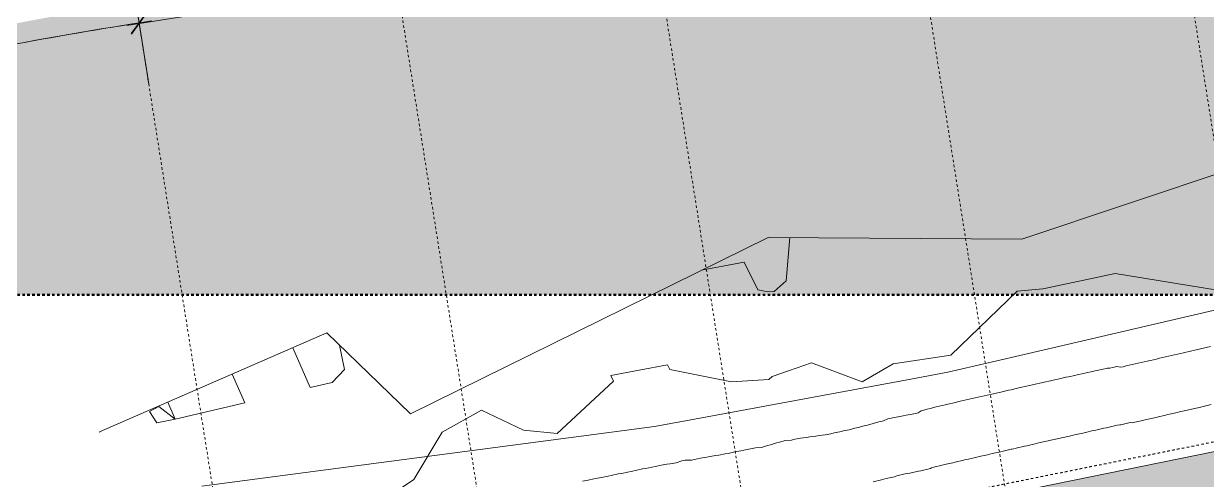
# Model space of a CAD drawing. Header units: metres. Extents: x -2515 to -2174, y 3875 to 4127.
# Drawn here: x -2335.76 to -2288.11, y 4052.42 to 4070.8 of the extents above; entities that cross this region are included whole.
import ezdxf

# ---------------------------------------------------------------- set-up
doc = ezdxf.new("R2010")
doc.units = ezdxf.units.M
for name, pattern in [('BOUNDARY Tighter', [0.008, 0.004, -0.002, 0, -0.002]), ('Dash Medium', [0.0075, 0.0045, -0.003]), ('Grid Line', [0.021, 0.012, -0.003, 0.003, -0.003])]:
    doc.linetypes.add(name, pattern=pattern)
for name, color, linetype, lineweight in [('A-ANNO-DIMS', 211, 'Continuous', 5), ('A-ANNO-DIMS-500', 211, 'Continuous', 5), ('A-DETL', 90, 'Continuous', 5), ('A-DETL-GENF', 92, 'Continuous', 5), ('A-FLOR', 192, 'Continuous', 5), ('A-FLOR-PATT', 8, 'Continuous', 5), ('C-TOPO', 7, 'Continuous', 5), ('C-TOPO-MAJR', 7, 'Continuous', 18), ('C-TOPO-MINR', 7, 'Continuous', 5), ('S-GRID', 1, 'Continuous', 5)]:
    doc.layers.add(name, color=color, linetype=linetype, lineweight=lineweight)
doc.styles.add('Arial_1', font='arial.ttf', dxfattribs={"height": 1.25})
doc.dimstyles.new('2_5-CON-Diagonal-_mm__O', dxfattribs={"dimscale": 0.3048, "dimtxt": 1.275324, "dimasz": 2.46063, "dimexe": 1.64042, "dimexo": 0.0625, "dimgap": 2.46063, "dimtad": 1, "dimdec": 0, "dimlfac": 1000, "dimzin": 0, "dimdsep": 46, "dimtxsty": 'Arial_1', "dimblk1": 'OBLIQUE', "dimblk2": 'OBLIQUE', "dimsah": 1, "dimcen": 0.09, "dimdle": 1.64042, "dimazin": 0, "dimtfac": 1, "dimtdec": 4, "dimtix": 1, "dimtmove": 0, "dimatfit": 3, "dimfxl": 8.2021, "dimfxlon": 1, "dimtvp": 1, "dimtfill": 1, "dimtolj": 1, "dimtzin": 0, "dimlwd": 15, "dimlwe": 15, "dimarcsym": 2})
doc.dimstyles.new('2_5-Diagonal-_deg_-Decimal_O', dxfattribs={"dimscale": 0.3048, "dimtxt": 1.275324, "dimasz": 2.46063, "dimexe": 1.64042, "dimexo": 0.0625, "dimgap": 2.46063, "dimtad": 1, "dimdec": 0, "dimlfac": 1000, "dimzin": 0, "dimdsep": 46, "dimtxsty": 'Arial_1', "dimblk1": 'OBLIQUE', "dimblk2": 'OBLIQUE', "dimsah": 1, "dimcen": 0.09, "dimdle": 1.64042, "dimazin": 0, "dimtfac": 1, "dimtdec": 4, "dimtix": 1, "dimtmove": 0, "dimatfit": 3, "dimfxl": 8.2021, "dimfxlon": 1, "dimtvp": 1, "dimtfill": 1, "dimtolj": 1, "dimtzin": 0, "dimlwd": 15, "dimlwe": 15, "dimarcsym": 2})

# ---------------------------------------------------------------- blocks, each defined once
blk = doc.blocks.new('DIMBLOCK1-GA - TENANCY PLAN')
at = {"layer": 'A-ANNO-DIMS-500', "lineweight": 15}
for p, q in [((-2310.366, 4074.091), (-2310.444, 4074.585)), ((-2310.366, 4074.091), (-2310.054, 4074.52)), ((-2331.601, 4070.727), (-2310.366, 4074.091)), ((-2310.366, 4074.091), (-2310.678, 4073.662)), ((-2310.366, 4074.091), (-2310.008, 4071.831)), ((-2331.107, 4070.806), (-2331.186, 4071.299)), ((-2331.107, 4070.806), (-2330.796, 4071.235)), ((-2331.107, 4070.806), (-2331.419, 4070.377)), ((-2331.107, 4070.806), (-2330.75, 4068.546))]:
    blk.add_line(p, q, dxfattribs=at)
at = {"layer": 'A-ANNO-DIMS-500', "color": 0, "lineweight": 15, "insert": (-2323.482, 4074.416), "char_height": 1.25, "width": 5.76839, "attachment_point": 1, "rotation": 9.0003, "line_spacing_factor": 0.941778, "style": 'Arial_1', "bg_fill": 3, "box_fill_scale": 1.25, "bg_fill_color": 256, "bg_fill_true_color": 13158600, "bg_fill_transparency": 0}
blk.add_mtext('21000', dxfattribs=at)
blk = doc.blocks.new('_Oblique')
at = {"color": 0, "linetype": 'ByBlock', "lineweight": -2}
blk.add_line((-0.5, -0.5), (0.5, 0.5), dxfattribs=at)
blk = doc.blocks.new('DIMBLOCK19-GA - TENANCY PLAN')
at = {"layer": 'A-ANNO-DIMS-500', "lineweight": 15}
for p, q in [((-2353.659, 4065.788), (-2353.794, 4066.27)), ((-2353.659, 4065.788), (-2353.399, 4066.251)), ((-2353.659, 4065.788), (-2353.919, 4065.326)), ((-2353.659, 4065.788), (-2353.659, 4065.788)), ((-2353.659, 4065.788), (-2352.984, 4063.381)), ((-2364.686, 4062.347), (-2364.849, 4062.819)), ((-2364.686, 4062.347), (-2364.453, 4062.823)), ((-2364.686, 4062.347), (-2364.918, 4061.87)), ((-2364.686, 4062.347), (-2363.872, 4059.983))]:
    blk.add_line(p, q, dxfattribs=at)
for start, end in [(105.52316, 109.14465), (105.66741, 109.00041)]:
    blk.add_arc((-2300.024, 3874.558), 198.609, start, end, dxfattribs=at)
at = {"layer": 'A-ANNO-DIMS-500', "color": 0, "lineweight": 15, "insert": (-2361.852, 4065.805), "char_height": 1.25, "width": 4.89725, "attachment_point": 1, "rotation": 17.3339, "line_spacing_factor": 0.941778, "style": 'Arial_1', "bg_fill": 3, "box_fill_scale": 1.25, "bg_fill_color": 256, "bg_fill_true_color": 13158600, "bg_fill_transparency": 0}
blk.add_mtext('3.33°', dxfattribs=at)
blk = doc.blocks.new('DIMBLOCK20-GA - TENANCY PLAN')
at = {"layer": 'A-ANNO-DIMS-500', "lineweight": 15}
for p, q in [((-2342.467, 4068.66), (-2342.574, 4069.148)), ((-2342.467, 4068.66), (-2342.181, 4069.106)), ((-2342.467, 4068.66), (-2342.753, 4068.213)), ((-2342.467, 4068.66), (-2342.467, 4068.66)), ((-2342.467, 4068.66), (-2341.933, 4066.217)), ((-2353.68, 4065.864), (-2353.815, 4066.345)), ((-2353.68, 4065.864), (-2353.42, 4066.326)), ((-2353.68, 4065.864), (-2353.94, 4065.401)), ((-2353.68, 4065.864), (-2353.005, 4063.457))]:
    blk.add_line(p, q, dxfattribs=at)
for start, end in [(102.19022, 105.81159), (102.33441, 105.66741)]:
    blk.add_arc((-2300.024, 3874.558), 198.687, start, end, dxfattribs=at)
at = {"layer": 'A-ANNO-DIMS-500', "color": 0, "lineweight": 15, "insert": (-2350.648, 4069.152), "char_height": 1.25, "width": 4.89725, "attachment_point": 1, "rotation": 14.0009, "line_spacing_factor": 0.941778, "style": 'Arial_1', "bg_fill": 3, "box_fill_scale": 1.25, "bg_fill_color": 256, "bg_fill_true_color": 13158600, "bg_fill_transparency": 0}
blk.add_mtext('3.33°', dxfattribs=at)
blk = doc.blocks.new('DIMBLOCK21-GA - TENANCY PLAN')
at = {"layer": 'A-ANNO-DIMS-500', "lineweight": 15}
for p, q in [((-2331.111, 4070.83), (-2331.19, 4071.324)), ((-2331.111, 4070.83), (-2330.8, 4071.26)), ((-2331.111, 4070.83), (-2331.423, 4070.401)), ((-2331.111, 4070.83), (-2331.111, 4070.83)), ((-2331.111, 4070.83), (-2330.72, 4068.361)), ((-2342.474, 4068.69), (-2342.58, 4069.179)), ((-2342.474, 4068.69), (-2342.76, 4068.244)), ((-2342.474, 4068.69), (-2342.187, 4069.137)), ((-2342.474, 4068.69), (-2341.94, 4066.248))]:
    blk.add_line(p, q, dxfattribs=at)
for start, end in [(98.85617, 102.47857), (99.00033, 102.33441)]:
    blk.add_arc((-2300.024, 3874.558), 198.719, start, end, dxfattribs=at)
at = {"layer": 'A-ANNO-DIMS-500', "color": 0, "lineweight": 15, "insert": (-2339.253, 4071.797), "char_height": 1.25, "width": 4.89725, "attachment_point": 1, "rotation": 10.6674, "line_spacing_factor": 0.941778, "style": 'Arial_1', "bg_fill": 3, "box_fill_scale": 1.25, "bg_fill_color": 256, "bg_fill_true_color": 13158600, "bg_fill_transparency": 0}
blk.add_mtext('3.33°', dxfattribs=at)
blk = doc.blocks.new('DIMBLOCK22-GA - TENANCY PLAN')
at = {"layer": 'A-ANNO-DIMS-500', "lineweight": 15}
for p, q in [((-2331.89, 4075.745), (-2331.968, 4076.239)), ((-2331.89, 4075.745), (-2331.578, 4076.174)), ((-2331.89, 4075.745), (-2332.202, 4075.316)), ((-2331.89, 4075.745), (-2331.89, 4075.745)), ((-2331.89, 4075.745), (-2331.499, 4073.276)), ((-2366.342, 4067.155), (-2366.504, 4067.627)), ((-2366.342, 4067.155), (-2366.109, 4067.631)), ((-2366.342, 4067.155), (-2366.574, 4066.678)), ((-2366.342, 4067.155), (-2365.528, 4064.791))]:
    blk.add_line(p, q, dxfattribs=at)
for start, end in [(98.85969, 109.14105), (99.00033, 109.00041)]:
    blk.add_arc((-2300.024, 3874.558), 203.694, start, end, dxfattribs=at)
at = {"layer": 'A-ANNO-DIMS-500', "color": 0, "lineweight": 15, "insert": (-2352.324, 4073.894), "char_height": 1.25, "width": 6.05092, "attachment_point": 1, "rotation": 14.0004, "line_spacing_factor": 0.941778, "style": 'Arial_1', "bg_fill": 3, "box_fill_scale": 1.25, "bg_fill_color": 256, "bg_fill_true_color": 13158600, "bg_fill_transparency": 0}
blk.add_mtext('10.00°', dxfattribs=at)

msp = doc.modelspace()

# ---------------------------------------------------------------- hatches: boundary and pattern name
at = {"layer": 'A-DETL-GENF', "transparency": 33554585}
h = msp.add_hatch(color=7, dxfattribs=at)
h.paths.add_polyline_path([(-2302.0185, 3892.4128), (-2174.3113, 3892.4128), (-2174.3113, 4126.8955), (-2514.8637, 4126.8955), (-2514.8637, 3892.4128), (-2344.5875, 3892.4128)])
h.paths.add_polyline_path([(-2500.3708, 3896.9439), (-2507.4708, 3896.9439), (-2507.4708, 3904.3439), (-2500.3708, 3904.3439), (-2500.3708, 3903.4974)])
h.paths.add_polyline_path([(-2443.0284, 3945.9439), (-2477.4708, 3945.9439), (-2477.4708, 4057.0406), (-2355.409, 4057.0406), (-2355.409, 4059.8908), (-2213.309, 4059.8908), (-2213.309, 3949.0908), (-2338.4583, 3949.0908), (-2338.4583, 3945.9439), (-2441.6982, 3945.9439)])
at = {"layer": 'A-FLOR-PATT'}
msp.add_hatch(color=253, dxfattribs=at).paths.add_polyline_path([(-2301.6523, 4044.6449), (-2265.4164, 4058.1402), (-2302.5919, 4050.5767), (-2301.7152, 4045.042)])

# ---------------------------------------------------------------- linework, layer by layer
at = {"layer": 'A-DETL', "linetype": 'Dash Medium', "lineweight": 50}
msp.add_line((-2355.409, 4059.8908), (-2213.309, 4059.8908), dxfattribs=at)
at = {"layer": 'A-DETL', "linetype": 'BOUNDARY Tighter', "lineweight": 25}
msp.add_line((-2260.6109, 4059.4439), (-2388.3643, 4033.7254), dxfattribs=at)
at = {"layer": 'A-FLOR'}
msp.add_line((-2345.1157, 4041.9251), (-2283.9581, 4054.3678), dxfattribs=at)
at = {"layer": 'C-TOPO'}
for p, q in [((-2295.5756, 4062.1213), (-2283.1979, 4066.2718)), ((-2320.1925, 4055.0953), (-2305.7904, 4062.197)), ((-2305.7904, 4062.197), (-2295.5756, 4062.1213)), ((-2295.3176, 4057.521), (-2277.3817, 4061.6936)), ((-2332.7013, 4054.3665), (-2323.5532, 4058.3503)), ((-2323.5532, 4058.3503), (-2320.1925, 4055.0953)), ((-2298.5636, 4056.7659), (-2295.3176, 4057.521)), ((-2308.2515, 4054.9711), (-2300.0447, 4056.4915)), ((-2300.0447, 4056.4915), (-2298.5636, 4056.7659)), ((-2310.3647, 4054.5797), (-2308.2515, 4054.9711)), ((-2328.5876, 4052.1888), (-2310.3647, 4054.5797))]:
    msp.add_line(p, q, dxfattribs=at)
at = {"layer": 'C-TOPO-MAJR', "color": 254, "lineweight": 13}
for p, q in [((-2305.06, 4060.4419), (-2304.9226, 4062.1906)), ((-2308.4713, 4060.8751), (-2306.7598, 4061.1978)), ((-2306.7598, 4061.1978), (-2306.2109, 4060.0846)), ((-2305.5461, 4060.0165), (-2305.06, 4060.4419)), ((-2306.2109, 4060.0846), (-2305.7968, 4060.0002)), ((-2305.7968, 4060.0002), (-2305.5461, 4060.0165))]:
    msp.add_line(p, q, dxfattribs=at)
at = {"layer": 'C-TOPO-MAJR', "color": 251, "lineweight": 13}
for p, q in [((-2324.919, 4057.7555), (-2324.2209, 4056.1522)), ((-2322.8416, 4056.8758), (-2323.0424, 4057.8556)), ((-2288.6108, 4057.6608), (-2287.9851, 4057.8063)), ((-2290.4032, 4057.2455), (-2290.1618, 4057.3016)), ((-2290.1618, 4057.3016), (-2290.0426, 4057.3295)), ((-2290.0426, 4057.3295), (-2289.5595, 4057.4418)), ((-2289.5595, 4057.4418), (-2289.4375, 4057.4696)), ((-2289.4375, 4057.4696), (-2289.1959, 4057.5258)), ((-2289.1959, 4057.5258), (-2289.0742, 4057.5535)), ((-2289.0742, 4057.5535), (-2288.7322, 4057.6331)), ((-2288.7322, 4057.6331), (-2288.6108, 4057.6608)), ((-2323.3427, 4056.3585), (-2322.8416, 4056.8758)), ((-2292.9845, 4056.748), (-2292.7333, 4056.802)), ((-2292.7333, 4056.802), (-2292.6218, 4056.8274)), ((-2292.6218, 4056.8274), (-2292.3654, 4056.8864)), ((-2292.3654, 4056.8864), (-2292.1284, 4056.9333)), ((-2292.1284, 4056.9333), (-2292.0379, 4056.9372)), ((-2292.0379, 4056.9372), (-2291.9207, 4056.9639)), ((-2291.9207, 4056.9639), (-2291.7544, 4056.9954)), ((-2291.7544, 4056.9954), (-2291.6057, 4056.9682)), ((-2291.6057, 4056.9682), (-2291.4988, 4056.9931)), ((-2291.4988, 4056.9931), (-2291.3758, 4057.0211)), ((-2291.3758, 4057.0211), (-2290.8927, 4057.1335)), ((-2290.8927, 4057.1335), (-2290.7699, 4057.1615)), ((-2290.7699, 4057.1615), (-2290.5287, 4057.2176)), ((-2290.5287, 4057.2176), (-2290.4032, 4057.2455)), ((-2326.8554, 4055.5332), (-2327.3602, 4056.6924)), ((-2324.2209, 4056.1522), (-2323.3427, 4056.3585)), ((-2295.0367, 4056.2874), (-2294.7864, 4056.3443)), ((-2294.7864, 4056.3443), (-2294.677, 4056.3693)), ((-2294.677, 4056.3693), (-2294.4264, 4056.4262)), ((-2294.4264, 4056.4262), (-2294.3176, 4056.451)), ((-2294.3176, 4056.451), (-2294.0667, 4056.508)), ((-2294.0667, 4056.508), (-2293.8153, 4056.5651)), ((-2293.8153, 4056.5651), (-2293.7048, 4056.5897)), ((-2293.7048, 4056.5897), (-2293.4528, 4056.6439)), ((-2293.4528, 4056.6439), (-2293.3464, 4056.6688)), ((-2293.3464, 4056.6688), (-2293.0948, 4056.7228)), ((-2293.0948, 4056.7228), (-2292.9845, 4056.748)), ((-2297.0897, 4055.8205), (-2296.9735, 4055.8451)), ((-2296.9735, 4055.8451), (-2296.7254, 4055.9014)), ((-2296.7254, 4055.9014), (-2296.6156, 4055.9284)), ((-2296.6156, 4055.9284), (-2296.5521, 4055.9427)), ((-2296.5521, 4055.9427), (-2296.3672, 4055.9848)), ((-2296.3672, 4055.9848), (-2296.1183, 4056.0414)), ((-2296.1183, 4056.0414), (-2296.0066, 4056.0669)), ((-2296.0066, 4056.0669), (-2295.7574, 4056.1235)), ((-2295.7574, 4056.1235), (-2295.6464, 4056.1504)), ((-2295.6464, 4056.1504), (-2295.3969, 4056.207)), ((-2295.3969, 4056.207), (-2295.1469, 4056.2638)), ((-2295.1469, 4056.2638), (-2295.0367, 4056.2874)), ((-2330.3157, 4055.3934), (-2330.6975, 4055.1941)), ((-2329.6538, 4054.8766), (-2330.3157, 4055.3934)), ((-2329.9528, 4055.5634), (-2329.6538, 4054.8766)), ((-2329.6538, 4054.8766), (-2326.8554, 4055.5332)), ((-2299.2739, 4055.3067), (-2299.0318, 4055.3728)), ((-2299.0318, 4055.3728), (-2298.9134, 4055.3998)), ((-2298.9134, 4055.3998), (-2298.6695, 4055.4609)), ((-2298.6695, 4055.4609), (-2298.5534, 4055.4874)), ((-2298.5534, 4055.4874), (-2298.3074, 4055.5433)), ((-2298.3074, 4055.5433), (-2298.0609, 4055.5995)), ((-2298.0609, 4055.5995), (-2297.9458, 4055.6257)), ((-2297.9458, 4055.6257), (-2297.699, 4055.6819)), ((-2297.699, 4055.6819), (-2297.5847, 4055.708)), ((-2297.5847, 4055.708), (-2297.3357, 4055.7642)), ((-2297.3357, 4055.7642), (-2297.0897, 4055.8205)), ((-2330.6975, 4055.1941), (-2330.3978, 4054.7368)), ((-2330.3978, 4054.7368), (-2329.6538, 4054.8766)), ((-2301.1434, 4054.8151), (-2300.9699, 4054.8933)), ((-2300.9699, 4054.8933), (-2300.8415, 4054.9226)), ((-2300.8415, 4054.9226), (-2300.362, 4055.0114)), ((-2300.362, 4055.0114), (-2300.2306, 4055.0406)), ((-2300.2306, 4055.0406), (-2299.9906, 4055.0851)), ((-2299.9906, 4055.0851), (-2299.866, 4055.1142)), ((-2299.866, 4055.1142), (-2299.7499, 4055.1357)), ((-2299.7499, 4055.1357), (-2299.6358, 4055.2133)), ((-2299.6358, 4055.2133), (-2299.3946, 4055.2791)), ((-2299.3946, 4055.2791), (-2299.2739, 4055.3067)), ((-2302.8994, 4054.3749), (-2302.7575, 4054.4072)), ((-2302.7575, 4054.4072), (-2302.528, 4054.4536)), ((-2302.528, 4054.4536), (-2302.3001, 4054.5181)), ((-2302.3001, 4054.5181), (-2302.1608, 4054.5498)), ((-2302.1608, 4054.5498), (-2301.932, 4054.6146)), ((-2301.932, 4054.6146), (-2301.795, 4054.6458)), ((-2301.795, 4054.6458), (-2301.5577, 4054.7124)), ((-2301.5577, 4054.7124), (-2301.3325, 4054.7742)), ((-2301.3325, 4054.7742), (-2301.1996, 4054.8045)), ((-2301.1996, 4054.8045), (-2301.1434, 4054.8151)), ((-2332.7013, 4054.3665), (-2332.6894, 4054.3391)), ((-2305.6919, 4053.8503), (-2305.4603, 4053.9236)), ((-2305.4603, 4053.9236), (-2305.3295, 4053.9535)), ((-2305.3295, 4053.9535), (-2305.0973, 4054.0252)), ((-2305.0973, 4054.0252), (-2304.8549, 4054.0387)), ((-2304.8549, 4054.0387), (-2304.7189, 4054.0698)), ((-2304.7189, 4054.0698), (-2304.4857, 4054.119)), ((-2304.4857, 4054.119), (-2304.2504, 4054.1418)), ((-2304.2504, 4054.1418), (-2304.1107, 4054.1737)), ((-2304.1107, 4054.1737), (-2303.8757, 4054.1955)), ((-2303.8757, 4054.1955), (-2303.7308, 4054.2277)), ((-2303.7308, 4054.2277), (-2303.4964, 4054.2497)), ((-2303.4964, 4054.2497), (-2303.2678, 4054.296)), ((-2303.2678, 4054.296), (-2303.1288, 4054.3285)), ((-2303.1288, 4054.3285), (-2302.8994, 4054.3749)), ((-2307.7714, 4053.4371), (-2307.5226, 4053.483)), ((-2307.5226, 4053.483), (-2307.4051, 4053.5034)), ((-2307.4051, 4053.5034), (-2307.2862, 4053.5277)), ((-2307.2862, 4053.5277), (-2307.1298, 4053.5649)), ((-2307.1298, 4053.5649), (-2306.8869, 4053.6048)), ((-2306.8869, 4053.6048), (-2306.7687, 4053.6325)), ((-2306.7687, 4053.6325), (-2306.4297, 4053.701)), ((-2306.4297, 4053.701), (-2306.3039, 4053.7297)), ((-2306.3039, 4053.7297), (-2306.0546, 4053.747)), ((-2306.0546, 4053.747), (-2305.8231, 4053.8203)), ((-2305.8231, 4053.8203), (-2305.6919, 4053.8503)), ((-2310.4717, 4052.9513), (-2310.3246, 4052.9736)), ((-2310.3246, 4052.9736), (-2310.1019, 4053.0247)), ((-2310.1019, 4053.0247), (-2309.8678, 4053.0658)), ((-2309.8678, 4053.0658), (-2309.7315, 4053.0876)), ((-2309.7315, 4053.0876), (-2309.497, 4053.1289)), ((-2309.497, 4053.1289), (-2309.2595, 4053.2075)), ((-2309.2595, 4053.2075), (-2309.1285, 4053.2278)), ((-2309.1285, 4053.2278), (-2308.8808, 4053.2267)), ((-2308.8808, 4053.2267), (-2308.635, 4053.2889)), ((-2308.635, 4053.2889), (-2308.5095, 4053.3076)), ((-2308.5095, 4053.3076), (-2308.2625, 4053.3529)), ((-2308.2625, 4053.3529), (-2308.1396, 4053.3728)), ((-2308.1396, 4053.3728), (-2307.8916, 4053.4185)), ((-2307.8916, 4053.4185), (-2307.7714, 4053.4371)), ((-2312.8127, 4052.4789), (-2312.6596, 4052.5029)), ((-2312.6596, 4052.5029), (-2312.4356, 4052.5511)), ((-2312.4356, 4052.5511), (-2312.2834, 4052.5751)), ((-2312.2834, 4052.5751), (-2312.0595, 4052.6252)), ((-2312.0595, 4052.6252), (-2311.8325, 4052.676)), ((-2311.8325, 4052.676), (-2311.6834, 4052.6993)), ((-2311.6834, 4052.6993), (-2311.4575, 4052.7501)), ((-2311.4575, 4052.7501), (-2311.3095, 4052.7733)), ((-2311.3095, 4052.7733), (-2311.0827, 4052.8243)), ((-2311.0827, 4052.8243), (-2310.8533, 4052.8759)), ((-2310.8533, 4052.8759), (-2310.7087, 4052.8985)), ((-2310.7087, 4052.8985), (-2310.4717, 4052.9513)), ((-2313.258, 4052.3832), (-2313.0364, 4052.4308)), ((-2313.0364, 4052.4308), (-2312.8127, 4052.4789))]:
    msp.add_line(p, q, dxfattribs=at)
at = {"layer": 'C-TOPO-MINR', "color": 9}
for p, q in [((-2294.5998, 4060.1519), (-2291.8249, 4060.7467)), ((-2291.8249, 4060.7467), (-2287.1264, 4059.9771)), ((-2295.7629, 4060.0262), (-2294.7371, 4060.1215)), ((-2294.7371, 4060.1215), (-2294.5998, 4060.1519)), ((-2322.6598, 4050.7134), (-2320.0512, 4052.4569))]:
    msp.add_line(p, q, dxfattribs=at)
at = {"layer": 'C-TOPO-MINR', "color": 252}
for p, q in [((-2298.4393, 4057.4541), (-2295.7629, 4060.0262)), ((-2300.7593, 4057.1103), (-2298.4393, 4057.4541)), ((-2312.1241, 4056.6412), (-2309.8421, 4057.0715)), ((-2309.8421, 4057.0715), (-2309.7506, 4056.886)), ((-2309.7506, 4056.886), (-2307.2661, 4056.3796)), ((-2305.6233, 4056.5987), (-2304.966, 4056.8272)), ((-2304.966, 4056.8272), (-2304.0481, 4057.1456)), ((-2304.0481, 4057.1456), (-2302.0114, 4056.3795)), ((-2302.0114, 4056.3795), (-2300.7593, 4057.1103)), ((-2314.2836, 4054.3079), (-2312.0088, 4056.4074)), ((-2312.0088, 4056.4074), (-2312.1241, 4056.6412)), ((-2307.2661, 4056.3796), (-2305.7622, 4056.4772)), ((-2305.7622, 4056.4772), (-2305.6233, 4056.5987)), ((-2288.7474, 4055.2834), (-2288.4246, 4055.3569)), ((-2288.4246, 4055.3569), (-2288.2763, 4055.3914)), ((-2288.2763, 4055.3914), (-2287.9541, 4055.4648)), ((-2318.9058, 4054.357), (-2317.3327, 4055.2413)), ((-2317.3327, 4055.2413), (-2315.6385, 4054.4351)), ((-2290.5651, 4054.8669), (-2290.2391, 4054.9411)), ((-2290.2391, 4054.9411), (-2290.1361, 4054.9651)), ((-2290.1361, 4054.9651), (-2289.8032, 4055.0391)), ((-2289.8032, 4055.0391), (-2289.6997, 4055.0632)), ((-2289.6997, 4055.0632), (-2289.3834, 4055.137)), ((-2289.3834, 4055.137), (-2289.1755, 4055.1854)), ((-2289.1755, 4055.1854), (-2288.8518, 4055.2591)), ((-2288.8518, 4055.2591), (-2288.7474, 4055.2834)), ((-2315.6385, 4054.4351), (-2314.2836, 4054.3079)), ((-2293.0174, 4054.3459), (-2292.7026, 4054.4196)), ((-2292.7026, 4054.4196), (-2292.5972, 4054.4422)), ((-2292.5972, 4054.4422), (-2292.2747, 4054.5158)), ((-2292.2747, 4054.5158), (-2292.169, 4054.5385)), ((-2292.169, 4054.5385), (-2291.8468, 4054.6121)), ((-2291.8468, 4054.6121), (-2291.7386, 4054.637)), ((-2291.7386, 4054.637), (-2291.6385, 4054.6568)), ((-2291.6385, 4054.6568), (-2291.6003, 4054.6584)), ((-2291.6003, 4054.6584), (-2291.2759, 4054.7324)), ((-2291.2759, 4054.7324), (-2291.2054, 4054.7458)), ((-2291.2054, 4054.7458), (-2291.1424, 4054.7342)), ((-2291.1424, 4054.7342), (-2291.097, 4054.7448)), ((-2291.097, 4054.7448), (-2290.7707, 4054.8191)), ((-2290.7707, 4054.8191), (-2290.5651, 4054.8669)), ((-2320.0512, 4052.4569), (-2318.9058, 4054.357)), ((-2294.9469, 4053.9138), (-2294.8442, 4053.9372)), ((-2294.8442, 4053.9372), (-2294.5182, 4054.007)), ((-2294.5182, 4054.007), (-2294.415, 4054.0305)), ((-2294.415, 4054.0305), (-2294.09, 4054.1046)), ((-2294.09, 4054.1046), (-2293.9863, 4054.1282)), ((-2293.9863, 4054.1282), (-2293.6624, 4054.2021)), ((-2293.6624, 4054.2021), (-2293.5581, 4054.2258)), ((-2293.5581, 4054.2258), (-2293.4536, 4054.2496)), ((-2293.4536, 4054.2496), (-2293.1226, 4054.3233)), ((-2293.1226, 4054.3233), (-2293.0174, 4054.3459)), ((-2297.2979, 4053.3733), (-2296.9673, 4053.4488)), ((-2296.9673, 4053.4488), (-2296.8668, 4053.4715)), ((-2296.8668, 4053.4715), (-2296.7675, 4053.4942)), ((-2296.7675, 4053.4942), (-2296.4295, 4053.5659)), ((-2296.4295, 4053.5659), (-2296.3289, 4053.5887)), ((-2296.3289, 4053.5887), (-2296.0084, 4053.6674)), ((-2296.0084, 4053.6674), (-2295.9825, 4053.6732)), ((-2295.9825, 4053.6732), (-2295.9073, 4053.6904)), ((-2295.9073, 4053.6904), (-2295.8059, 4053.7134)), ((-2295.8059, 4053.7134), (-2295.478, 4053.7882)), ((-2295.478, 4053.7882), (-2295.3761, 4053.8114)), ((-2295.3761, 4053.8114), (-2295.0493, 4053.8906)), ((-2295.0493, 4053.8906), (-2294.9469, 4053.9138)), ((-2299.1221, 4052.9507), (-2298.7861, 4053.0274)), ((-2298.7861, 4053.0274), (-2298.69, 4053.0536)), ((-2298.69, 4053.0536), (-2298.3557, 4053.1299)), ((-2298.3557, 4053.1299), (-2298.2585, 4053.1542)), ((-2298.2585, 4053.1542), (-2297.926, 4053.2302)), ((-2297.926, 4053.2302), (-2297.8275, 4053.2526)), ((-2297.8275, 4053.2526), (-2297.7289, 4053.275)), ((-2297.7289, 4053.275), (-2297.3971, 4053.3507)), ((-2297.3971, 4053.3507), (-2297.2979, 4053.3733)), ((-2301.0433, 4052.4879), (-2300.7, 4052.5662)), ((-2300.7, 4052.5662), (-2300.6781, 4052.5703)), ((-2300.6781, 4052.5703), (-2300.6105, 4052.6008)), ((-2300.6105, 4052.6008), (-2300.2698, 4052.6785)), ((-2300.2698, 4052.6785), (-2300.0821, 4052.7132)), ((-2300.0821, 4052.7132), (-2299.7333, 4052.7908)), ((-2299.7333, 4052.7908), (-2299.639, 4052.8082)), ((-2299.639, 4052.8082), (-2299.3083, 4052.8856)), ((-2299.3083, 4052.8856), (-2299.2624, 4052.894)), ((-2299.2624, 4052.894), (-2299.2174, 4052.9247)), ((-2299.2174, 4052.9247), (-2299.1221, 4052.9507)), ((-2301.5679, 4052.3596), (-2301.2226, 4052.4382)), ((-2301.2226, 4052.4382), (-2301.1306, 4052.464)), ((-2301.1306, 4052.464), (-2301.0433, 4052.4879))]:
    msp.add_line(p, q, dxfattribs=at)
at = {"layer": 'S-GRID', "linetype": 'Grid Line'}
for p, q in [((-2277.009, 3997.7276), (-2290.9208, 4085.5594)), ((-2297.7505, 3994.4423), (-2311.6622, 4082.2741)), ((-2314.7505, 3967.5353), (-2332.4036, 4078.9889))]:
    msp.add_line(p, q, dxfattribs=at)

# ---------------------------------------------------------------- next in the draw order: dimensions: what is measured, and where the dimension line sits
at = {"layer": 'A-ANNO-DIMS', "lineweight": 15}
dim = msp.add_linear_dim(base=(-2310.366, 4074.0909), p1=(-2330.7496, 4068.5459), p2=(-2310.0081, 4071.8312), angle=9.00033, dimstyle='2_5-CON-Diagonal-_mm__O', override={"dimpost": '<>', "dimfxl": 21}, dxfattribs=at)
dim.commit()
dim.dimension.update_dxf_attribs({"geometry": 'DIMBLOCK1-GA - TENANCY PLAN', "text_midpoint": (-2320.9539, 4073.8194)})
dim = msp.add_angular_dim_3p(base=(-2357.3565, 4064.7125), center=(-2300.0238, 3874.5584), p1=(-2352.9836, 4063.3812), p2=(-2363.872, 4059.9828), dimstyle='2_5-Diagonal-_deg_-Decimal_O', override={"dimpost": '<>', "dimfxl": 11.406419}, dxfattribs=at)
dim.commit()
dim.dimension.update_dxf_attribs({"geometry": 'DIMBLOCK19-GA - TENANCY PLAN', "text_midpoint": (-2359.6111, 4065.4733)})

# ---------------------------------------------------------------- next in the draw order: dimensions: what is measured, and where the dimension line sits
dim = msp.add_angular_dim_3p(base=(-2346.2224, 4067.8002), center=(-2300.0238, 3874.5584), p1=(-2341.9328, 4066.2173), p2=(-2353.0048, 4063.4566), dimstyle='2_5-Diagonal-_deg_-Decimal_O', override={"dimpost": '<>', "dimfxl": 11.410971}, dxfattribs=at)
dim.commit()
dim.dimension.update_dxf_attribs({"geometry": 'DIMBLOCK20-GA - TENANCY PLAN', "text_midpoint": (-2348.4297, 4068.6906)})

# ---------------------------------------------------------------- next in the draw order: dimensions: what is measured, and where the dimension line sits
dim = msp.add_angular_dim_3p(base=(-2334.9124, 4070.1906), center=(-2300.0238, 3874.5584), p1=(-2330.7203, 4068.3613), p2=(-2341.9395, 4066.248), dimstyle='2_5-Diagonal-_deg_-Decimal_O', override={"dimpost": '<>', "dimfxl": 11.416488}, dxfattribs=at)
dim.commit()
dim.dimension.update_dxf_attribs({"geometry": 'DIMBLOCK21-GA - TENANCY PLAN', "text_midpoint": (-2337.0651, 4071.2077)})

# ---------------------------------------------------------------- next in the draw order: dimensions: what is measured, and where the dimension line sits
dim = msp.add_angular_dim_3p(base=(-2343.5339, 4073.5515), center=(-2300.0238, 3874.5584), p1=(-2331.4987, 4073.2755), p2=(-2365.5276, 4064.7909), dimstyle='2_5-Diagonal-_deg_-Decimal_O', override={"dimpost": '<>', "dimfxl": 35.070754}, dxfattribs=at)
dim.commit()
dim.dimension.update_dxf_attribs({"geometry": 'DIMBLOCK22-GA - TENANCY PLAN', "text_midpoint": (-2349.639, 4073.5488)})

# ---------------------------------------------------------------- next in the draw order: linework, layer by layer
at = {"layer": 'S-GRID', "linetype": 'Grid Line'}
for p, q in [((-2287.3798, 3996.0849), (-2301.2915, 4083.9167)), ((-2308.1212, 3992.7997), (-2322.0329, 4080.6315))]:
    msp.add_line(p, q, dxfattribs=at)

doc.saveas('drawing.dxf')
